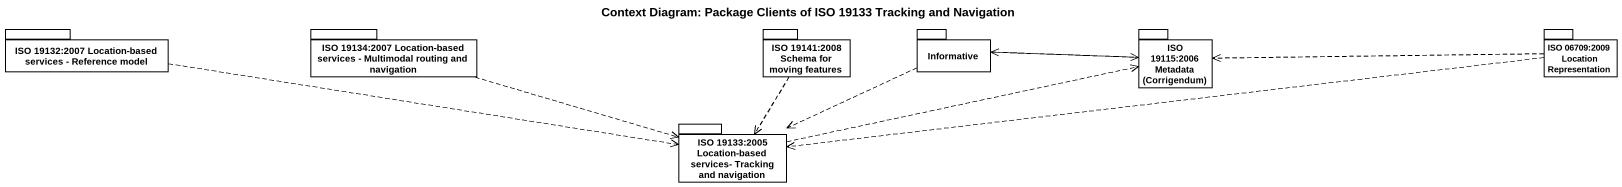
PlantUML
@startuml
title Context Diagram: Package Clients of ISO 19133 Tracking and Navigation
package "ISO 19132:2007 Location-based services - Reference model" as ISO_19132_2007_Location {
}
package "ISO 19134:2007 Location-based services - Multimodal routing and navigation" as ISO_19134_2007_Location {
}
package "ISO 19141:2008 Schema for moving features" as ISO_19141_2008_Schema_for {
}
package Informative {
}
package "ISO 19115:2006 Metadata (Corrigendum)" as ISO_19115_2006_Metadata {
}
package "ISO 06709:2009 Location Representation" as ISO_06709_2009_Location {
}
package "ISO 19133:2005 Location-based services- Tracking and navigation" as ISO_19133_2005_Location {
}
ISO_19132_2007_Location .right.> ISO_19133_2005_Location
ISO_19134_2007_Location .right.> ISO_19133_2005_Location
ISO_19141_2008_Schema_for ..> ISO_19133_2005_Location
Informative .right.> ISO_19115_2006_Metadata
Informative .left.> ISO_19133_2005_Location
ISO_19115_2006_Metadata .left.> Informative
ISO_06709_2009_Location .left.> ISO_19115_2006_Metadata
ISO_06709_2009_Location .left.> ISO_19133_2005_Location
ISO_19133_2005_Location .right.> ISO_19115_2006_Metadata
@enduml
